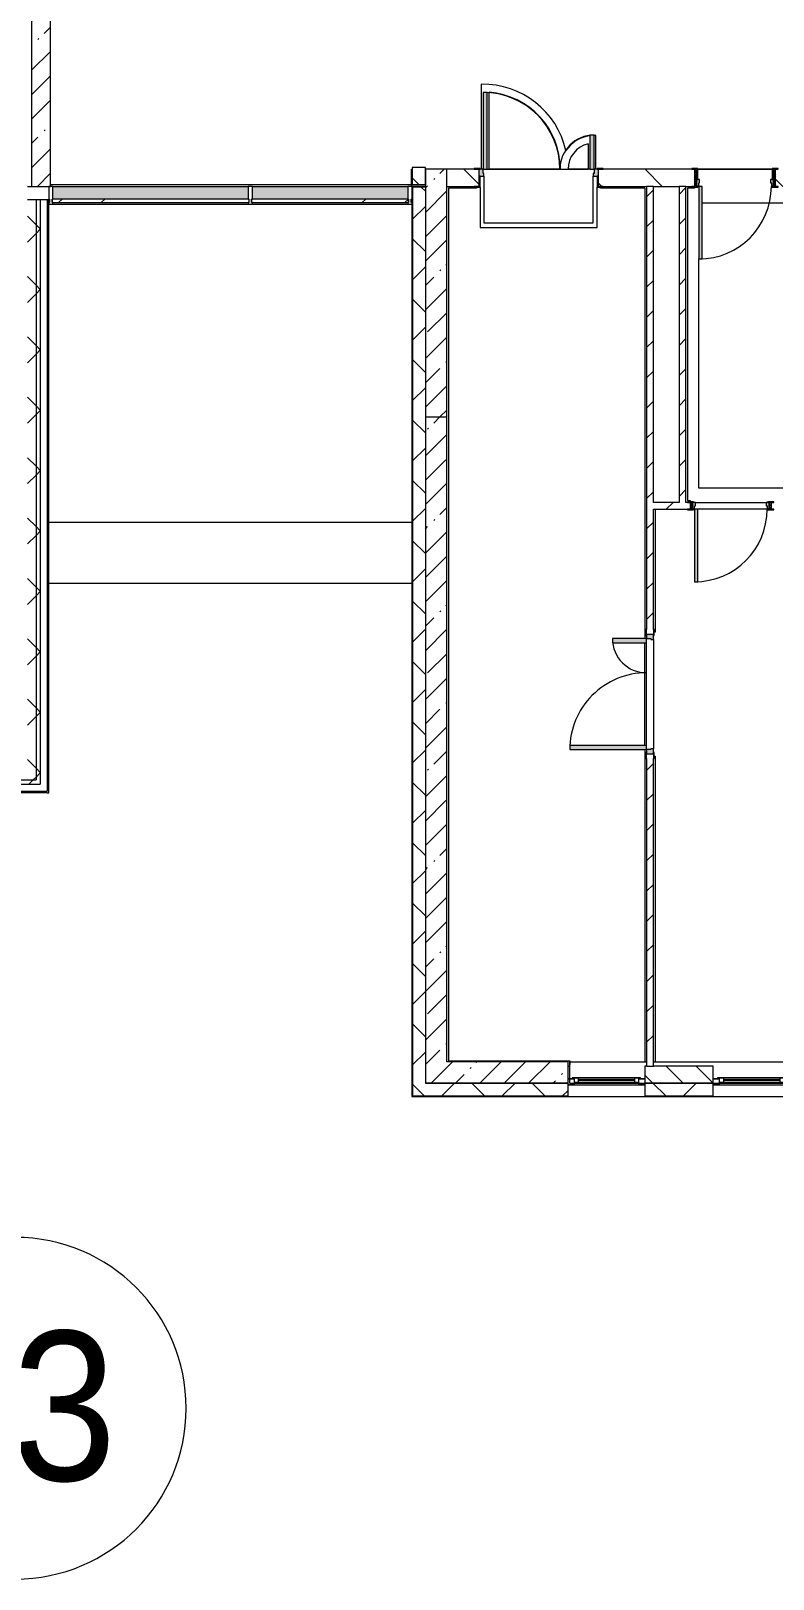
# Model space of a CAD drawing. Header units: millimetres. Extents: x 35316 to 242799, y -8553 to 29000.
# Drawn here: x 192669 to 201357, y -5906 to 12219 of the extents above; entities that cross this region are included whole.
import ezdxf

# ---------------------------------------------------------------- set-up
doc = ezdxf.new("R2010")
doc.units = ezdxf.units.MM
doc.linetypes.add('200_ШТРИХ__ш1_п0_6_', pattern=[1.6, 1, -0.6])
for name, color, linetype, lineweight in [('A-DETL-2', 7, 'Continuous', 5), ('A-DETL-MBND-1', 7, '200_ШТРИХ__ш1_п0_6_', 9), ('A-GLAZ-2', 7, 'Continuous', 5), ('A-GLAZ-CURT-3', 7, 'Continuous', 5), ('A-GLAZ-CWMG-3', 7, 'Continuous', 5), ('A-WALL', 7, 'Continuous', 9), ('A-WALL-2', 7, 'Continuous', 5), ('I-WALL-5', 7, 'Continuous', 5), ('Оси', 7, 'Continuous', 9), ('Оси-1', 7, 'Continuous', 20)]:
    doc.layers.add(name, color=color, linetype=linetype, lineweight=lineweight)
for name, color, linetype, lineweight, true_color in [('A-DOOR-3', 7, 'Continuous', 5, 0xaaaaaa), ('A-DOOR-4', 7, 'Continuous', 5, 0xe2e2e2), ('A-DOOR-FRAM-2', 7, 'Continuous', 5, 0xe2e2e2), ('A-DOOR-FRAM-3', 7, 'Continuous', 5, 0xaaaaaa), ('A-FLOR-3', 7, 'Continuous', 5, 0xaaaaaa), ('A-GLAZ-CWMG-4', 7, 'Continuous', 5, 0x383e42), ('A-WALL-3', 7, 'Continuous', 5, 0x737373), ('A-WALL-4', 7, 'Continuous', 9, 0x737373)]:
    doc.layers.add(name, color=color, linetype=linetype, lineweight=lineweight, true_color=true_color)
doc.styles.add('Arial_1', font='arial.ttf', dxfattribs={"width": 0.9, "height": 1750})
pattern_1 = [(45, (107926.8, 0), (-176.7767, 176.7767), [])]
pattern_2 = [(45, (107926.8, 0), (-285.1231, 285.1231), []), (45, (108211.92, 0), (-285.1231, 285.1231), [504.031, -100.806, 16.764, -84.042])]
pattern_3 = [(45, (107926.8, 0), (-353.5534, 353.5534), []), (135, (107926.8, 0), (-353.5534, -353.5534), [])]
pattern_4 = [(135, (107926.8, 0), (-353.5534, -353.5534), [])]

# ---------------------------------------------------------------- blocks, each defined once
blk = doc.blocks.new('110_Дверь_СКБ_2Ст - Д-5_п_ Из игровой в коридор-32215844-3_3_2_птичка')
at = {"layer": 'A-DOOR-4'}
for points in [[(-638, 40), (-588, 40), (-588, 940), (-638, 940)], [(612, 440), (612, 40), (662, 40), (662, 440)]]:
    blk.add_hatch(color=256, dxfattribs=at).paths.add_polyline_path(points)
h = blk.add_hatch(color=256, dxfattribs=at)
h.paths.add_polyline_path([(-688, 40), (-688, -40), (-628, -40), (-628, -10), (-638, -10), (-638, 40)])
h.paths.add_polyline_path([(652, -40), (712, -40), (712, 40), (662, 40), (662, -10), (652, -10)])
at = {"layer": 'A-DOOR-FRAM-2'}
for points in [[(-742, 40), (-672, 40), (-672, 48), (-742, 48)], [(698, 40), (768, 40), (768, 48), (698, 48)], [(-742, -48), (-672, -48), (-672, -40), (-742, -40)], [(698, -48), (768, -48), (768, -40), (698, -40)]]:
    blk.add_hatch(color=256, dxfattribs=at).paths.add_polyline_path(points)
at = {"layer": 'A-DOOR-3'}
for p, q in [((-638, 940), (-638, 40)), ((-588, 940), (-638, 940)), ((-588, 40), (-588, 940)), ((662, 440), (612, 440)), ((612, 440), (612, 40)), ((662, 40), (662, 440)), ((-638, 40), (-588, 40)), ((612, 40), (662, 40))]:
    blk.add_line(p, q, dxfattribs=at)
for centre, radius, start, end in [((-638, 40), 900, 0, 90), ((662, 40), 400, 90, 180)]:
    blk.add_arc(centre, radius, start, end, dxfattribs=at)
at = {"layer": 'A-DOOR-FRAM-3'}
for p, q in [((-672, 48), (-742, 48)), ((-742, 48), (-742, 40)), ((-742, 40), (-672, 40)), ((-638, 40), (-688, 40)), ((-688, 40), (-688, -40)), ((-672, 40), (-672, 48)), ((-638, -10), (-638, 40)), ((662, 40), (662, -10)), ((712, 40), (662, 40)), ((768, 48), (698, 48)), ((698, 48), (698, 40)), ((698, 40), (768, 40)), ((712, -40), (712, 40)), ((768, 40), (768, 48)), ((-672, -40), (-742, -40)), ((-742, -40), (-742, -48)), ((-742, -48), (-672, -48)), ((-688, -40), (-628, -40)), ((-672, -39), (-688, -39)), ((-688, -39), (-688, -40)), ((-688, -40), (-672, -40)), ((-672, -40), (-672, -39)), ((-672, -48), (-672, -40)), ((-628, -10), (-638, -10)), ((-628, -40), (-628, -10)), ((662, -10), (652, -10)), ((652, -10), (652, -40)), ((652, -40), (712, -40)), ((712, -39), (698, -39)), ((698, -39), (698, -40)), ((698, -40), (712, -40)), ((768, -40), (698, -40)), ((698, -40), (698, -48)), ((698, -48), (768, -48)), ((712, -40), (712, -39)), ((768, -48), (768, -40))]:
    blk.add_line(p, q, dxfattribs=at)
blk = doc.blocks.new('110_Дверь_СКБ_2Ст - Д-2а_п_ Из коридора на лестницу-32215207-3_3_2_птичка')
at = {"layer": 'A-DOOR-4'}
for points in [[(-587.5, 100), (-587.5, 1000), (-637.5, 1000), (-637.5, 100)], [(662.5, 100), (662.5, 500), (612.5, 500), (612.5, 100)], [(712.5, -100), (712.5, 20), (697.5, 20), (697.5, -100)]]:
    blk.add_hatch(color=256, dxfattribs=at).paths.add_polyline_path(points)
h = blk.add_hatch(color=256, dxfattribs=at)
h.paths.add_polyline_path([(652.5, 20), (712.5, 20), (712.5, 100), (662.5, 100), (662.5, 50), (652.5, 50)])
h.paths.add_polyline_path([(-687.5, 20), (-627.5, 20), (-627.5, 50), (-637.5, 50), (-637.5, 100), (-687.5, 100)])
at = {"layer": 'A-DOOR-FRAM-2'}
for points in [[(-672.5, 100), (-672.5, 108), (-742.5, 108), (-742.5, 100)], [(-672.5, -100), (-672.5, 20), (-687.5, 20), (-687.5, -100)], [(767.5, 100), (767.5, 108), (697.5, 108), (697.5, 100)], [(-672.5, -108), (-672.5, -100), (-742.5, -100), (-742.5, -108)], [(767.5, -108), (767.5, -100), (697.5, -100), (697.5, -108)]]:
    blk.add_hatch(color=256, dxfattribs=at).paths.add_polyline_path(points)
at = {"layer": 'A-DOOR-3'}
for p, q in [((-637.5, 1000), (-637.5, 100)), ((-587.5, 1000), (-637.5, 1000)), ((-587.5, 100), (-587.5, 1000)), ((662.5, 500), (612.5, 500)), ((612.5, 500), (612.5, 100)), ((662.5, 100), (662.5, 500)), ((-637.5, 100), (-587.5, 100)), ((612.5, 100), (662.5, 100))]:
    blk.add_line(p, q, dxfattribs=at)
for centre, radius, start, end in [((-637.5, 100), 900, 0, 90), ((662.5, 100), 400, 90, 180)]:
    blk.add_arc(centre, radius, start, end, dxfattribs=at)
at = {"layer": 'A-DOOR-FRAM-3'}
for p, q in [((-672.5, 108), (-742.5, 108)), ((-742.5, 108), (-742.5, 100)), ((-742.5, 100), (-672.5, 100)), ((-637.5, 100), (-687.5, 100)), ((-687.5, 100), (-687.5, 20)), ((-687.5, 20), (-627.5, 20)), ((-672.5, 20), (-687.5, 20)), ((-687.5, 20), (-687.5, -100)), ((-672.5, 100), (-672.5, 108)), ((-672.5, -100), (-672.5, 20)), ((-637.5, 50), (-637.5, 100)), ((-627.5, 50), (-637.5, 50)), ((-627.5, 20), (-627.5, 50)), ((662.5, 50), (652.5, 50)), ((652.5, 50), (652.5, 20)), ((652.5, 20), (712.5, 20)), ((662.5, 100), (662.5, 50)), ((712.5, 100), (662.5, 100)), ((767.5, 108), (697.5, 108)), ((697.5, 108), (697.5, 100)), ((697.5, 100), (767.5, 100)), ((712.5, 20), (697.5, 20)), ((697.5, 20), (697.5, -100)), ((712.5, 20), (712.5, 100)), ((712.5, -100), (712.5, 20)), ((767.5, 100), (767.5, 108)), ((-672.5, -100), (-742.5, -100)), ((-742.5, -100), (-742.5, -108)), ((-742.5, -108), (-672.5, -108)), ((-687.5, -100), (-672.5, -100)), ((-672.5, -108), (-672.5, -100)), ((697.5, -100), (712.5, -100)), ((767.5, -100), (697.5, -100)), ((697.5, -100), (697.5, -108)), ((697.5, -108), (767.5, -108)), ((767.5, -108), (767.5, -100))]:
    blk.add_line(p, q, dxfattribs=at)
blk = doc.blocks.new('120_Окно_СКБ_1Ст - 120_Окно_СКБ_1Ст 900х2500_h_ с форточкой-V152-3_3_2_птичка')
at = {"layer": 'A-GLAZ-2'}
for p, q in [((-450, -127), (-450, -57)), ((-450, -57), (-380, -57)), ((450, -57), (-450, -57)), ((-380, -127), (-450, -127)), ((-450, -127), (-400, -127)), ((-380, -127), (-400, -127)), ((-400, -127), (-400, -137)), ((-400, -137), (400, -137)), ((400, -137), (-400, -137)), ((-380, -57), (-380, -127)), ((380, -87), (-380, -87)), ((-380, -87), (-380, -127)), ((-330, -137), (-330, -87)), ((-330, -107), (330, -107)), ((330, -117), (-330, -117)), ((330, -137), (330, -87)), ((380, -127), (380, -57)), ((380, -57), (450, -57)), ((380, -127), (380, -87)), ((450, -127), (380, -127)), ((400, -127), (380, -127)), ((400, -127), (450, -127)), ((400, -137), (400, -127)), ((450, -57), (450, -127))]:
    blk.add_line(p, q, dxfattribs=at)
blk = doc.blocks.new('120_Окно_СКБ_1Ст - 120_Окно_СКБ_1Ст 900х2500_h_ с форточкой-22876038-3_3_2_птичка')
at = {"layer": 'A-GLAZ-2'}
for p, q in [((-450, -127), (-450, -57)), ((-450, -57), (-380, -57)), ((450, -57), (-450, -57)), ((-380, -127), (-450, -127)), ((-450, -127), (-400, -127)), ((-380, -127), (-400, -127)), ((-400, -127), (-400, -137)), ((-400, -137), (400, -137)), ((400, -137), (-400, -137)), ((-380, -57), (-380, -127)), ((380, -87), (-380, -87)), ((-380, -87), (-380, -127)), ((-330, -137), (-330, -87)), ((-330, -107), (330, -107)), ((330, -117), (-330, -117)), ((330, -137), (330, -87)), ((380, -127), (380, -57)), ((380, -57), (450, -57)), ((380, -127), (380, -87)), ((450, -127), (380, -127)), ((400, -127), (380, -127)), ((400, -127), (450, -127)), ((400, -137), (400, -127)), ((450, -57), (450, -127))]:
    blk.add_line(p, q, dxfattribs=at)
blk = doc.blocks.new('110_Дверь_СКБ_1Ст_Внутренняя1 - Д-8 950x2100h_охрана-V124-3_3_2_птичка')
at = {"layer": 'A-DOOR-3'}
h = blk.add_hatch(dxfattribs=at)
h.set_pattern_fill('FP_21', color=256, style=0, pattern_type=2)
h.set_pattern_definition([(135, (1826.41, 164.685), (-14.14214, -14.14214), []), (225, (1826.41, 164.685), (14.14214, -14.14214), [])])
h.paths.add_polyline_path([(487, 100), (462, 100), (462, -100), (487, -100)])
at = {"layer": 'A-DOOR-4'}
h = blk.add_hatch(color=256, dxfattribs=at)
h.paths.add_polyline_path([(437, 100), (437, 60), (427, 60), (427, 20), (462, 20), (462, 100), (443, 100)])
h.paths.add_polyline_path([(-438, 100), (-438, 20), (-403, 20), (-403, 60), (-413, 60), (-413, 100)])
at = {"layer": 'A-DOOR-FRAM-2'}
for points in [[(397, 950), (397, 100), (437, 100), (437, 950)], [(-493, 108), (-493, 100), (-423, 100), (-423, 108)], [(-423, 20), (-438, 20), (-438, -100), (-423, -100)], [(517, 108), (447, 108), (447, 100), (517, 100)], [(462, 20), (447, 20), (447, -100), (462, -100)], [(-493, -100), (-493, -108), (-423, -108), (-423, -100)], [(447, -100), (447, -108), (517, -108), (517, -100)]]:
    blk.add_hatch(color=256, dxfattribs=at).paths.add_polyline_path(points)
at = {"layer": 'A-DOOR-FRAM-3'}
h = blk.add_hatch(dxfattribs=at)
h.set_pattern_fill('FP_114', color=256, style=0, pattern_type=2)
h.set_pattern_definition([(45, (-296.384, 164.685), (-14.1421, 14.1421), []), (135, (-296.384, 164.685), (-14.1421, -14.1421), [])])
h.paths.add_polyline_path([(-438, 100), (-463, 100), (-463, -100), (-438, -100)])
at = {"layer": 'A-DOOR-3'}
for p, q in [((437, 950), (397, 950)), ((397, 950), (397, 100)), ((437, 100), (437, 950)), ((397, 100), (437, 100))]:
    blk.add_line(p, q, dxfattribs=at)
blk.add_arc((437, 100), 850, 90, 180, dxfattribs=at)
at = {"layer": 'A-DOOR-FRAM-3'}
for p, q in [((-423, 108), (-493, 108)), ((-493, 108), (-493, 100)), ((-493, 100), (-423, 100)), ((-438, 100), (-463, 100)), ((-463, 100), (-463, -100)), ((-413, 100), (-438, 100)), ((-438, 100), (-438, 20)), ((-438, -100), (-438, 100)), ((-423, 100), (-438, 100)), ((-438, 100), (-438, 99)), ((-438, 99), (-423, 99)), ((-438, 20), (-403, 20)), ((-423, 20), (-438, 20)), ((-438, 20), (-438, -100)), ((-423, 100), (-423, 108)), ((-423, 99), (-423, 100)), ((-423, -100), (-423, 20)), ((-413, 60), (-413, 100)), ((-403, 60), (-413, 60)), ((-403, 20), (-403, 60)), ((437, 60), (427, 60)), ((427, 60), (427, 20)), ((427, 20), (462, 20)), ((437, 100), (437, 60)), ((462, 100), (437, 100)), ((517, 108), (447, 108)), ((447, 108), (447, 100)), ((462, 100), (447, 100)), ((447, 100), (447, 99)), ((447, 100), (517, 100)), ((447, 99), (462, 99)), ((462, 20), (447, 20)), ((447, 20), (447, -100)), ((462, 20), (462, 100)), ((487, 100), (462, 100)), ((462, 100), (462, -100)), ((462, 99), (462, 100)), ((462, -100), (462, 20)), ((487, -100), (487, 100)), ((517, 100), (517, 108)), ((-423, -100), (-493, -100)), ((-493, -100), (-493, -108)), ((-493, -108), (-423, -108)), ((-463, -100), (-438, -100)), ((-438, -100), (-423, -100)), ((-423, -108), (-423, -100)), ((447, -100), (462, -100)), ((517, -100), (447, -100)), ((447, -100), (447, -108)), ((447, -108), (517, -108)), ((462, -100), (487, -100)), ((517, -108), (517, -100))]:
    blk.add_line(p, q, dxfattribs=at)
blk = doc.blocks.new('110_Дверь_СКБ_1Ст_Внутренняя1 - Д-8 950x2100h_охрана-V154-3_3_2_птичка')
at = {"layer": 'A-DOOR-3'}
h = blk.add_hatch(dxfattribs=at)
h.set_pattern_fill('FP_138', color=256, style=0, pattern_type=2)
h.set_pattern_definition([(135, (1826.41, 104.685), (-14.14214, -14.14214), []), (225, (1826.41, 104.685), (14.14214, -14.14214), [])])
h.paths.add_polyline_path([(487, 40), (462, 40), (462, -40), (487, -40)])
at = {"layer": 'A-DOOR-4'}
h = blk.add_hatch(color=256, dxfattribs=at)
h.paths.add_polyline_path([(437, 40), (437, 0), (427, 0), (427, -40), (462, -40), (462, 40)])
h.paths.add_polyline_path([(-413, 40), (-438, 40), (-438, -40), (-403, -40), (-403, 0), (-413, 0)])
at = {"layer": 'A-DOOR-FRAM-2'}
for points in [[(397, 890), (397, 40), (437, 40), (437, 890)], [(-493, 48), (-493, 40), (-423, 40), (-423, 48)], [(517, 48), (447, 48), (447, 40), (517, 40)], [(-423, -40), (-493, -40), (-493, -48), (-423, -48)], [(447, -40), (447, -48), (517, -48), (517, -40)]]:
    blk.add_hatch(color=256, dxfattribs=at).paths.add_polyline_path(points)
at = {"layer": 'A-DOOR-FRAM-3'}
h = blk.add_hatch(dxfattribs=at)
h.set_pattern_fill('FP_139', color=256, style=0, pattern_type=2)
h.set_pattern_definition([(45, (-296.384, 104.685), (-14.1421, 14.1421), []), (135, (-296.384, 104.685), (-14.1421, -14.1421), [])])
h.paths.add_polyline_path([(-438, 40), (-463, 40), (-463, -40), (-438, -40)])
at = {"layer": 'A-DOOR-3'}
for p, q in [((437, 890), (397, 890)), ((397, 890), (397, 40)), ((437, 40), (437, 890)), ((397, 40), (437, 40))]:
    blk.add_line(p, q, dxfattribs=at)
blk.add_arc((437, 40), 850, 90, 180, dxfattribs=at)
at = {"layer": 'A-DOOR-FRAM-3'}
for p, q in [((-423, 48), (-493, 48)), ((-493, 48), (-493, 40)), ((-493, 40), (-423, 40)), ((-438, 40), (-463, 40)), ((-463, 40), (-463, -40)), ((-413, 40), (-438, 40)), ((-438, 40), (-438, -40)), ((-438, -40), (-438, 40)), ((-423, 40), (-438, 40)), ((-438, 40), (-438, 39)), ((-438, 39), (-423, 39)), ((-423, 40), (-423, 48)), ((-423, 39), (-423, 40)), ((-413, 0), (-413, 40)), ((-403, 0), (-413, 0)), ((-403, -40), (-403, 0)), ((437, 0), (427, 0)), ((427, 0), (427, -40)), ((437, 40), (437, 0)), ((462, 40), (437, 40)), ((517, 48), (447, 48)), ((447, 48), (447, 40)), ((462, 40), (447, 40)), ((447, 40), (447, 39)), ((447, 40), (517, 40)), ((447, 39), (462, 39)), ((462, -40), (462, 40)), ((487, 40), (462, 40)), ((462, 40), (462, -40)), ((462, 39), (462, 40)), ((487, -40), (487, 40)), ((517, 40), (517, 48)), ((-423, -40), (-493, -40)), ((-493, -40), (-493, -48)), ((-493, -48), (-423, -48)), ((-463, -40), (-438, -40)), ((-423, -39), (-438, -39)), ((-438, -39), (-438, -40)), ((-438, -40), (-403, -40)), ((-438, -40), (-423, -40)), ((-423, -40), (-423, -39)), ((-423, -48), (-423, -40)), ((427, -40), (462, -40)), ((462, -39), (447, -39)), ((447, -39), (447, -40)), ((447, -40), (462, -40)), ((517, -40), (447, -40)), ((447, -40), (447, -48)), ((447, -48), (517, -48)), ((462, -40), (462, -39)), ((462, -40), (487, -40)), ((517, -48), (517, -40))]:
    blk.add_line(p, q, dxfattribs=at)
blk = doc.blocks.new('Системная панель - Стекло - 40мм-33184352-3_3_2_птичка')
at = {"layer": 'A-GLAZ-CURT-3'}
h = blk.add_hatch(dxfattribs=at)
h.set_pattern_fill('FP_170', color=256, style=0, pattern_type=2)
h.set_pattern_definition([(45, (-86642.5, -9710), (-1414.214, 1414.214), [1000, -3000]), (45, (-87642.5, -10210), (-1414.214, 1414.214), [3000, -1000]), (45, (-85642.5, -10710), (-1414.214, 1414.214), [1000, -3000])])
h.paths.add_polyline_path([(1153, 0), (1153, 40), (-1153, 40), (-1153, 0), (601, 0)])
for p, q in [((1153, 40), (-1153, 40)), ((-1153, 40), (-1153, 0)), ((-1153, 0), (1153, 0)), ((1153, 0), (1153, 40))]:
    blk.add_line(p, q, dxfattribs=at)
blk = doc.blocks.new('Системная панель - Стекло - 40мм-33184353-3_3_2_птичка')
at = {"layer": 'A-GLAZ-CURT-3'}
h = blk.add_hatch(dxfattribs=at)
h.set_pattern_fill('FP_171', color=256, style=0, pattern_type=2)
h.set_pattern_definition([(45, (-88744.2, -9710), (-1414.214, 1414.214), [1000, -3000]), (45, (-89744.2, -10210), (-1414.214, 1414.214), [3000, -1000]), (45, (-87744.2, -10710), (-1414.214, 1414.214), [1000, -3000])])
h.paths.add_polyline_path([(919, 0), (919, 40), (-919, 40), (-919, 0), (619, 0)])
for p, q in [((919, 40), (-919, 40)), ((-919, 40), (-919, 0)), ((-919, 0), (919, 0)), ((919, 0), (919, 40))]:
    blk.add_line(p, q, dxfattribs=at)
blk = doc.blocks.new('Прямоугольный импост - Импост структурный с накладкой - 190мм-33184356-3_3_2_птичка')
at = {"layer": 'A-GLAZ-CWMG-3'}
for p, q in [((-50, 0), (-50, 17)), ((-50, 17), (0, 17)), ((-40, 0), (-50, 0)), ((-40, -40), (-40, 0)), ((0, 0), (-10, 0)), ((-10, 0), (-10, -40)), ((0, 17), (0, 0)), ((-50, -190), (-50, -40)), ((-50, -40), (-40, -40)), ((-10, -40), (0, -40)), ((0, -40), (0, -190)), ((0, -190), (-50, -190))]:
    blk.add_line(p, q, dxfattribs=at)
blk = doc.blocks.new('Прямоугольный импост - Импост структурный с накладкой - 190мм-33184358-3_3_2_птичка')
at = {"layer": 'A-GLAZ-CWMG-3'}
for p, q in [((0, 17), (-50, 17)), ((-50, 17), (-50, 0)), ((-50, 0), (-40, 0)), ((-40, 0), (-40, -40)), ((-10, -40), (-10, 0)), ((-10, 0), (0, 0)), ((0, 0), (0, 17)), ((-40, -40), (-50, -40)), ((-50, -40), (-50, -190)), ((0, -40), (-10, -40)), ((0, -190), (0, -40)), ((-50, -190), (0, -190))]:
    blk.add_line(p, q, dxfattribs=at)
blk = doc.blocks.new('Прямоугольный импост - Импост структурный с накладкой - 190мм-33184349-3_3_2_птичка')
at = {"layer": 'A-GLAZ-CWMG-3'}
for p, q in [((-25, 0), (-25, 17)), ((-25, 17), (25, 17)), ((-15, 0), (-25, 0)), ((-15, -40), (-15, 0)), ((25, 0), (15, 0)), ((15, 0), (15, -40)), ((25, 17), (25, 0)), ((-25, -190), (-25, -40)), ((-25, -40), (-15, -40)), ((15, -40), (25, -40)), ((25, -40), (25, -190)), ((25, -190), (-25, -190))]:
    blk.add_line(p, q, dxfattribs=at)
blk = doc.blocks.new('Прямоугольный импост - Импост структурный с накладкой - 190мм-23186050-3_3_2_птичка')
at = {"layer": 'A-GLAZ-CWMG-4'}
for points in [[(85000, 10250), (87285, 10250), (87285, 10400), (85000, 10400), (85000, 10377)], [(85000, 10193), (87285, 10193), (87285, 10210), (85000, 10210)]]:
    blk.add_hatch(color=256, dxfattribs=at).paths.add_polyline_path(points)
at = {"layer": 'A-GLAZ-CWMG-3'}
for p, q in [((85000, 10400), (87285, 10400)), ((85000, 10193), (87285, 10193))]:
    blk.add_line(p, q, dxfattribs=at)
blk = doc.blocks.new('Прямоугольный импост - Импост структурный с накладкой - 190мм-23186051-3_3_2_птичка')
at = {"layer": 'A-GLAZ-CWMG-4'}
for points in [[(88000, 10250), (88000, 10400), (87335, 10400), (87335, 10250)], [(87335, 10193), (88000, 10193), (88000, 10210), (87335, 10210)]]:
    blk.add_hatch(color=256, dxfattribs=at).paths.add_polyline_path(points)
at = {"layer": 'A-GLAZ-CWMG-3'}
for p, q in [((87335, 10400), (88000, 10400)), ((87335, 10193), (88000, 10193))]:
    blk.add_line(p, q, dxfattribs=at)
blk = doc.blocks.new('Прямоугольный импост - Импост структурный с накладкой - 190мм-23186052-3_3_2_птичка')
at = {"layer": 'A-GLAZ-CWMG-4'}
for points in [[(88000, 10250), (89154, 10250), (89154, 10400), (88000, 10400), (88000, 10377)], [(88863, 10193), (89154, 10193), (89154, 10210), (88000, 10210), (88000, 10193)]]:
    blk.add_hatch(color=256, dxfattribs=at).paths.add_polyline_path(points)
at = {"layer": 'A-GLAZ-CWMG-3'}
for p, q in [((88000, 10400), (89154, 10400)), ((88000, 10193), (89154, 10193))]:
    blk.add_line(p, q, dxfattribs=at)
blk = doc.blocks.new('парапет9 - парапет-22867712-3_3_2_птичка')
at = {"layer": 'A-DETL-MBND-1'}
for p, q in [((89202, 7964), (84952, 7964)), ((84952, 7255), (89202, 7255))]:
    blk.add_line(p, q, dxfattribs=at)
blk = doc.blocks.new('Ось сетки - D8-29747960-3_3_2_птичка')
at = {"layer": 'Оси-1'}
for start, end in [(360, 180), (180, 360)]:
    blk.add_arc((0, 0), 4, start, end, dxfattribs=at)

msp = doc.modelspace()

# ---------------------------------------------------------------- hatches: boundary and pattern name
at = {"layer": 'A-WALL-2'}
h = msp.add_hatch(dxfattribs=at)
h.set_pattern_fill('FP_112', color=256, style=0, pattern_type=2)
h.set_pattern_definition(pattern_3)
h.paths.add_polyline_path([(197136.8, -100), (197286.8, -100), (197286.8, 10392), (197136.8, 10392), (197136.8, 909.6)])
h = msp.add_hatch(dxfattribs=at)
h.set_pattern_fill('FP_112', color=256, style=0, pattern_type=2)
h.set_pattern_definition(pattern_3)
h.paths.add_polyline_path([(192728.4, 3450), (192728.4, 10242), (192628.4, 10242), (192628.4, 3450)])
h = msp.add_hatch(dxfattribs=at)
h.set_pattern_fill('FP_112', color=256, style=0, pattern_type=2)
h.set_pattern_definition(pattern_3)
h.paths.add_polyline_path([(192778.4, 3400), (192778.4, 10242), (192728.4, 10242), (192728.4, 3400)])
h = msp.add_hatch(dxfattribs=at)
h.set_pattern_fill('FP_112', color=256, style=0, pattern_type=2)
h.set_pattern_definition(pattern_3)
h.paths.add_polyline_path([(192728.4, 3400), (192728.4, 3450), (192496.8, 3450), (192496.8, 3400), (192628.4, 3400)])
h = msp.add_hatch(dxfattribs=at)
h.set_pattern_fill('FP_110', color=256, style=0, pattern_type=2)
h.set_pattern_definition([(135, (107926.8, 0), (-176.7767, -176.7767), [])])
h.paths.add_polyline_path([(229356.8, -100), (229356.8, 100), (229056.8, 100), (229056.8, -100)])
h.paths.add_polyline_path([(217756.8, -100), (217756.8, 100), (216856.8, 100), (216856.8, -100), (216924.9, -100)])
h.paths.add_polyline_path([(227256.8, -100), (227256.8, 100), (226756.8, 100), (226756.8, -100), (226992.2, -100)])
h.paths.add_polyline_path([(218656.8, -100), (219556.8, -100), (219556.8, 100), (218656.8, 100)])
h.paths.add_polyline_path([(221356.8, -100), (221606.8, -100), (221606.8, 100), (221356.8, 100)])
h.paths.add_polyline_path([(223906.8, -100), (224956.8, -100), (224956.8, 100), (223906.8, 100)])
h.paths.add_polyline_path([(209656.8, -100), (209656.8, 100), (208756.8, 100), (208756.8, -100), (209506.8, -100)])
h.paths.add_polyline_path([(210806.8, -100), (210806.8, 100), (210556.8, 100), (210556.8, -100), (210566.6, -100)])
h.paths.add_polyline_path([(205268, -100), (206056.8, -100), (206056.8, 100), (205006.8, 100), (205006.8, -100)])
h.paths.add_polyline_path([(213106.8, -100), (214156.8, -100), (214156.8, 100), (213106.8, 100)])
h.paths.add_polyline_path([(202706.8, -100), (202706.8, 100), (202456.8, 100), (202456.8, -100)])
h.paths.add_polyline_path([(199856.8, -100), (200656.8, -100), (200656.8, 100), (199856.8, 100)])
h = msp.add_hatch(dxfattribs=at)
h.set_pattern_fill('FP_112', color=256, style=0, pattern_type=2)
h.set_pattern_definition(pattern_3)
h.paths.add_polyline_path([(232820.6, -250), (233006.8, -250), (233006.8, -100), (231656.8, -100), (231656.8, -250)])
h.paths.add_polyline_path([(228581.8, -250), (229356.8, -250), (229356.8, -100), (228156.8, -100), (228156.8, -250)])
h.paths.add_polyline_path([(216856.8, -250), (217756.8, -250), (217756.8, -100), (216856.8, -100)])
h.paths.add_polyline_path([(215056.8, -250), (215956.8, -250), (215956.8, -100), (215056.8, -100)])
h.paths.add_polyline_path([(218656.8, -250), (219556.8, -250), (219556.8, -100), (218656.8, -100)])
h.paths.add_polyline_path([(227256.8, -250), (227256.8, -100), (225856.8, -100), (225856.8, -250), (226992.2, -250)])
h.paths.add_polyline_path([(220456.8, -250), (221606.8, -250), (221606.8, -100), (220456.8, -100)])
h.paths.add_polyline_path([(224342.9, -250), (224956.8, -250), (224956.8, -100), (223906.8, -100), (223906.8, -250)])
h.paths.add_polyline_path([(202706.8, -250), (202706.8, -100), (201556.8, -100), (201556.8, -250), (202456.8, -250)])
h.paths.add_polyline_path([(214156.8, -250), (214156.8, -100), (213106.8, -100), (213106.8, -250), (213745.7, -250)])
h.paths.add_polyline_path([(205006.8, -250), (206056.8, -250), (206056.8, -100), (205006.8, -100)])
h.paths.add_polyline_path([(210806.8, -250), (210806.8, -100), (208756.8, -100), (208756.8, -250), (210566.6, -250)])
h.paths.add_polyline_path([(206956.8, -250), (207856.8, -250), (207856.8, -100), (206956.8, -100)])
h.paths.add_polyline_path([(199856.8, -250), (200656.8, -250), (200656.8, -100), (199856.8, -100)])
h.paths.add_polyline_path([(198956.8, -250), (198956.8, -100), (197136.8, -100), (197136.8, -250), (198909.7, -250)])
at = {"layer": 'I-WALL-5'}
h = msp.add_hatch(dxfattribs=at)
h.set_pattern_fill('FP_108', color=256, style=0, pattern_type=2)
h.set_pattern_definition(pattern_2)
h.paths.add_polyline_path([(192896.8, 10400), (192896.8, 19100), (192676.8, 19100), (192676.8, 10400)])
h = msp.add_hatch(dxfattribs=at)
h.set_pattern_fill('FP_111', color=256, style=0, pattern_type=2)
h.set_pattern_definition(pattern_4)
h.paths.add_polyline_path([(197286.8, 10420), (197286.8, 10620), (197130.3, 10620), (197130.3, 10420)])
h = msp.add_hatch(dxfattribs=at)
h.set_pattern_fill('FP_108', color=256, style=0, pattern_type=2)
h.set_pattern_definition(pattern_2)
h.paths.add_polyline_path([(197536.8, 7700), (197536.8, 10600), (197286.8, 10600), (197286.8, 7700)])
h = msp.add_hatch(dxfattribs=at)
h.set_pattern_fill('FP_111', color=256, style=0, pattern_type=2)
h.set_pattern_definition(pattern_4)
h.paths.add_polyline_path([(209536.8, 10400), (211571.8, 10400), (211571.8, 10600), (209536.8, 10600)])
h.paths.add_polyline_path([(214805.4, 10400), (215056.8, 10400), (215056.8, 10600), (213021.8, 10600), (213021.8, 10400), (213745.7, 10400)])
h.paths.add_polyline_path([(199366.8, 10400), (200436.8, 10400), (200436.8, 10600), (199311.8, 10600), (199311.8, 10400)])
h.paths.add_polyline_path([(197536.8, 10400), (197911.8, 10400), (197911.8, 10600), (197536.8, 10600)])
h.paths.add_polyline_path([(202088.8, 10400), (202136.8, 10400), (202136.8, 10600), (201386.8, 10600), (201386.8, 10400), (201416.8, 10400)])
h = msp.add_hatch(dxfattribs=at)
h.set_pattern_fill('FP_113', color=256, style=0, pattern_type=2)
h.set_pattern_definition(pattern_1)
h.paths.add_polyline_path([(199956.8, 100), (199956.8, 3755), (199876.8, 3755), (199876.8, 100)])
h.paths.add_polyline_path([(199926.8, 5155), (199956.8, 5155), (199956.8, 10400), (199876.8, 10400), (199876.8, 5155)])
h = msp.add_hatch(dxfattribs=at)
h.set_pattern_fill('FP_113', color=256, style=0, pattern_type=2)
h.set_pattern_definition(pattern_1)
h.paths.add_polyline_path([(200336.8, 6700), (200336.8, 10400), (200256.8, 10400), (200256.8, 6700)])
h = msp.add_hatch(dxfattribs=at)
h.set_pattern_fill('FP_108', color=256, style=0, pattern_type=2)
h.set_pattern_definition(pattern_2)
h.paths.add_polyline_path([(197536.8, 100), (197536.8, 7700), (197286.8, 7700), (197286.8, 100)])
h = msp.add_hatch(dxfattribs=at)
h.set_pattern_fill('FP_113', color=256, style=0, pattern_type=2)
h.set_pattern_definition(pattern_1)
h.paths.add_polyline_path([(202088.8, 6620), (202136.8, 6620), (202136.8, 6700), (201336.8, 6700), (201336.8, 6620), (201366.8, 6620)])
h.paths.add_polyline_path([(199969.4, 6620), (200386.8, 6620), (200386.8, 6700), (199956.8, 6700), (199956.8, 6620)])
h = msp.add_hatch(dxfattribs=at)
h.set_pattern_fill('FP_108', color=256, style=0, pattern_type=2)
h.set_pattern_definition(pattern_2)
h.paths.add_polyline_path([(198909.7, -100), (198956.8, -100), (198956.8, 150), (197536.8, 150), (197536.8, 100), (197286.8, 100), (197286.8, -100)])

# ---------------------------------------------------------------- linework, layer by layer
at = {"layer": 'A-DETL-2'}
for p, q in [((200526.8, 10207.5), (201986.8, 10207.5)), ((200486.8, 6867.5), (200486.8, 9550)), ((201986.8, 6867.5), (200486.8, 6867.5))]:
    msp.add_line(p, q, dxfattribs=at)
at = {"layer": 'A-DETL-MBND-1'}
for p, q in [((192626.8, 10400), (192676.8, 10400)), ((197128.8, 10400), (197128.8, 10510)), ((192876.8, 10242), (192876.8, 10250))]:
    msp.add_line(p, q, dxfattribs=at)
at = {"layer": 'A-FLOR-3'}
for p, q in [((197941.8, 11594.8), (197941.8, 10600)), ((198031.8, 10600), (198031.8, 11502.3)), ((199193, 10897.1), (199193, 10600)), ((199283, 10600), (199283, 10994.4)), ((197125.8, 10420), (197125.8, 10600)), ((197976.8, 9970), (197976.8, 10520)), ((198011.8, 10600), (198031.8, 10600)), ((198031.8, 10600), (198866.8, 10600)), ((198866.8, 10600), (198031.8, 10600)), ((198866.8, 10600), (198956.8, 10600)), ((198956.8, 10600), (199193, 10600)), ((199211.8, 10600), (198956.8, 10600)), ((199246.8, 10520), (199246.8, 9970)), ((200476.8, 10600), (201346.8, 10600)), ((201346.8, 10600), (200476.8, 10600)), ((192896.8, 10420), (197125.8, 10420)), ((197886.8, 10380), (197556.8, 10380)), ((197556.8, 10380), (197556.8, 160)), ((197886.8, 10392), (197886.8, 10380)), ((197926.8, 10392), (197926.8, 9920)), ((199296.8, 9920), (199296.8, 10392)), ((199336.8, 10380), (199336.8, 10392)), ((199856.8, 10380), (199336.8, 10380)), ((199856.8, 10380), (199856.8, 5105)), ((200436.8, 10380), (200356.8, 10380)), ((200356.8, 10380), (200356.8, 6720)), ((200436.8, 10392), (200436.8, 10380)), ((199246.8, 9970), (197976.8, 9970)), ((197926.8, 9920), (199296.8, 9920)), ((200356.8, 6720), (200386.8, 6720)), ((200386.8, 6720), (200386.8, 6708)), ((199976.8, 6620), (199976.8, 5180)), ((199868.8, 5180), (199856.8, 5180)), ((199976.8, 5180), (199964.8, 5180)), ((199856.8, 3855), (199856.8, 5055)), ((199856.8, 3805), (199856.8, 150)), ((199856.8, 3730), (199868.8, 3730)), ((199964.8, 3730), (199976.8, 3730)), ((199976.8, 3730), (199976.8, 150)), ((197556.8, 160), (198976.8, 160)), ((198976.8, 160), (198976.8, 120))]:
    msp.add_line(p, q, dxfattribs=at)
for centre, radius, start, end in [((197961.8, 10600), 995, 12.67054, 91.1511), ((197961.8, 10600), 905, 0, 85.56313), ((199261.8, 10600), 395, 97.27853, 146.45952), ((199261.8, 10600), 305, 103.0427, 180), ((199261.8, 10600), 395, 86.92799, 90.00404)]:
    msp.add_arc(centre, radius, start, end, dxfattribs=at)
at = {"layer": 'A-WALL'}
for p, q in [((197536.8, 10400), (197536.8, 10600)), ((197133.8, 10395), (197133.8, -253)), ((197286.8, 10395), (197133.8, 10395)), ((197136.8, 10392), (197136.8, -250)), ((197286.8, 10392), (197136.8, 10392)), ((199956.8, 10400), (199876.8, 10400)), ((200336.8, 10400), (200256.8, 10400)), ((192728.4, 10242), (192728.4, 3450)), ((192778.4, 10242), (192778.4, 3400)), ((192858.4, 10242), (192858.4, 3320)), ((199876.8, 100), (199956.8, 100)), ((199856.8, -100), (200656.8, -100)), ((200656.8, -100), (199856.8, -100)), ((197133.8, -253), (198956.8, -253)), ((197136.8, -250), (198956.8, -250)), ((199856.8, -250), (200656.8, -250)), ((199856.8, -253), (200656.8, -253))]:
    msp.add_line(p, q, dxfattribs=at)
at = {"layer": 'A-WALL-2'}
for p, q in [((197286.8, 10400), (197128.8, 10400)), ((197128.8, 10400), (197128.8, -258)), ((192878.4, 10242), (192628.4, 10242)), ((192878.4, 3300), (192878.4, 10242)), ((192858.4, 3300), (192878.4, 3300)), ((198956.8, 100), (198977.3, 100)), ((199876.8, 100), (199856.8, 100)), ((199856.8, 100), (199856.8, -258)), ((200656.8, 100), (199956.8, 100)), ((200656.8, -258), (200656.8, 100)), ((198956.8, -100), (197286.8, -100)), ((198956.8, -258), (198956.8, -100)), ((198977.3, -100), (198977.3, -100)), ((198977.3, -100), (199856.8, -100)), ((200656.8, -100), (201556.8, -100)), ((197128.8, -258), (205006.8, -258))]:
    msp.add_line(p, q, dxfattribs=at)
at = {"layer": 'A-WALL-3'}
msp.add_line((192858.4, 3300), (183784.8, 3300), dxfattribs=at)
at = {"layer": 'A-WALL-4'}
for p, q in [((192026.8, 3450), (192728.4, 3450)), ((192026.8, 3400), (192778.4, 3400)), ((192026.8, 3320), (192858.4, 3320))]:
    msp.add_line(p, q, dxfattribs=at)
at = {"layer": 'I-WALL-5'}
for p, q in [((192676.8, 19100), (192676.8, 10400)), ((192896.8, 10400), (192896.8, 13400)), ((197286.8, 10620), (197130.3, 10620)), ((197130.3, 10620), (197130.3, 10420)), ((197286.8, 10420), (197286.8, 10620)), ((197856.8, 10600), (197286.8, 10600)), ((197286.8, 10600), (197286.8, 10400)), ((200406.8, 10600), (199366.8, 10600)), ((192676.8, 10400), (192896.8, 10400)), ((197130.3, 10420), (197286.8, 10420)), ((197286.8, 10400), (197286.8, -100)), ((197536.8, 10400), (197856.8, 10400)), ((197536.8, 150), (197536.8, 10400)), ((199366.8, 10400), (199876.8, 10400)), ((199876.8, 10400), (199876.8, 5210)), ((199956.8, 6700), (199956.8, 10400)), ((199956.8, 10400), (200256.8, 10400)), ((200256.8, 10400), (200256.8, 6700)), ((200336.8, 6700), (200336.8, 10400)), ((200336.8, 10400), (200406.8, 10400)), ((197286.8, 7700), (197536.8, 7700)), ((200256.8, 6700), (199956.8, 6700)), ((199956.8, 6620), (200356.8, 6620)), ((199956.8, 5210), (199956.8, 6620)), ((200356.8, 6700), (200336.8, 6700)), ((200446.8, 6700), (201276.8, 6700)), ((201286.8, 6620), (200476.8, 6620)), ((199956.8, 5095), (199956.8, 3815)), ((199876.8, 3855), (199876.8, 5055)), ((199876.8, 3700), (199876.8, 100)), ((199956.8, 100), (199956.8, 3700)), ((198956.8, 150), (197536.8, 150)), ((198956.8, -100), (198956.8, 150)), ((198977.3, 150), (199876.8, 150)), ((198977.3, -100), (198977.3, 150)), ((199956.8, 150), (201556.8, 150)), ((197286.8, -100), (198956.8, -100))]:
    msp.add_line(p, q, dxfattribs=at)

# ---------------------------------------------------------------- block references
at = {"layer": 'A-DETL-MBND-1'}
msp.add_blockref('парапет9 - парапет-22867712-3_3_2_птичка', (107926.8, -1500), dxfattribs=at)
at = {"layer": 'A-DOOR-3'}
msp.add_blockref('110_Дверь_СКБ_2Ст - Д-2а_п_ Из коридора на лестницу-32215207-3_3_2_птичка', (198599.3, 10500), dxfattribs=at)
for name, p, rotation in [('110_Дверь_СКБ_1Ст_Внутренняя1 - Д-8 950x2100h_охрана-V124-3_3_2_птичка', (200924.3, 10500), 180), ('110_Дверь_СКБ_1Ст_Внутренняя1 - Д-8 950x2100h_охрана-V154-3_3_2_птичка', (200874.3, 6660), 180), ('110_Дверь_СКБ_2Ст - Д-5_п_ Из игровой в коридор-32215844-3_3_2_птичка', (199916.8, 4442.5), 89.99999999999991)]:
    msp.add_blockref(name, p, dxfattribs=dict(at, rotation=rotation))
at = {"layer": 'A-GLAZ-2', "rotation": 180}
for name, p in [('120_Окно_СКБ_1Ст - 120_Окно_СКБ_1Ст 900х2500_h_ с форточкой-V152-3_3_2_птичка', (199406.8, -175)), ('120_Окно_СКБ_1Ст - 120_Окно_СКБ_1Ст 900х2500_h_ с форточкой-22876038-3_3_2_птичка', (201106.8, -175))]:
    msp.add_blockref(name, p, dxfattribs=at)
at = {"layer": 'A-GLAZ-CURT-3'}
for name, p in [('Системная панель - Стекло - 40мм-33184352-3_3_2_птичка', (194069.3, 10210)), ('Системная панель - Стекло - 40мм-33184353-3_3_2_птичка', (196171.1, 10210))]:
    msp.add_blockref(name, p, dxfattribs=at)
at = {"layer": 'A-GLAZ-CWMG-3', "rotation": 180}
msp.add_blockref('Прямоугольный импост - Импост структурный с накладкой - 190мм-33184358-3_3_2_птичка', (192876.8, 10210), dxfattribs=at)
at = {"layer": 'A-GLAZ-CWMG-3'}
for name in ['Прямоугольный импост - Импост структурный с накладкой - 190мм-23186050-3_3_2_птичка', 'Прямоугольный импост - Импост структурный с накладкой - 190мм-23186051-3_3_2_птичка', 'Прямоугольный импост - Импост структурный с накладкой - 190мм-23186052-3_3_2_птичка']:
    msp.add_blockref(name, (107926.8, 0), dxfattribs=at)
at = {"layer": 'A-GLAZ-CWMG-3', "extrusion": (0, 0, -1), "rotation": 180}
for name, p in [('Прямоугольный импост - Импост структурный с накладкой - 190мм-33184349-3_3_2_птичка', (-195236.8, 10210)), ('Прямоугольный импост - Импост структурный с накладкой - 190мм-33184356-3_3_2_птичка', (-197130.3, 10210))]:
    msp.add_blockref(name, p, dxfattribs=at)
at = {"layer": 'Оси-1', "xscale": 499.9999999999995, "yscale": 499.9999999999995, "zscale": 499.9999999999995}
msp.add_blockref('Ось сетки - D8-29747960-3_3_2_птичка', (192486.8, -3906.3), dxfattribs=at)

# ---------------------------------------------------------------- texts
at = {"layer": 'Оси', "insert": (191223.7, -3003), "char_height": 1750, "width": 3030.379, "attachment_point": 1, "style": 'Arial_1'}
msp.add_mtext('23', dxfattribs=at)

doc.saveas('drawing.dxf')
